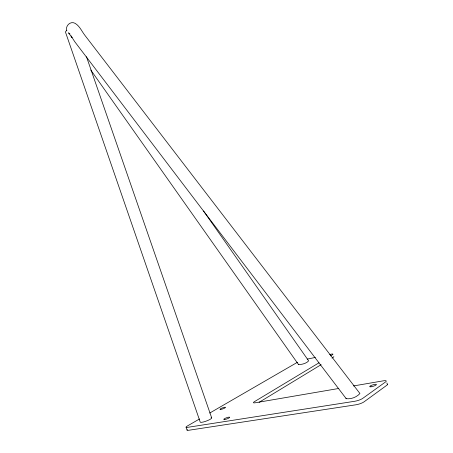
<?xml version="1.0" encoding="UTF-8"?>
<svg xmlns="http://www.w3.org/2000/svg" width="453" height="453" viewBox="0 0 453 453"><rect width="100%" height="100%" fill="white"/><g stroke="black" fill="none" stroke-linecap="round" stroke-linejoin="round"><path stroke-width="0.68" d="M66.851 30.827C65.022 26.014 70.357 20.674 75.102 23.324C79.671 26.019 81.75 31.297 84.904 35.345L359.942 393.527C356.505 397.264 351.307 399.235 346.245 398.708L74.807 41.778L71.064 35.991L72.044 37.463L68.477 32.82L69.921 33.941M203.556 211.03L308.652 360.854C306.596 363.34 301.925 364.603 298.561 364.614L298.765 364.178M259.093 402.332L321.137 364.659M331.975 358.08L333.182 357.343A4.405 0.73 -18.4 0 0 333.748 356.585M319.014 362.802L254.478 401.63A5.04 0.946 -19.4 0 0 255.243 402.779L338.821 388.459M330.475 355.911L332.287 354.818A4.405 0.713 -18.4 0 0 331.035 354.184L329.676 354.467M199.479 418.985L187.389 425.979A5.102 0.951 -20.4 0 0 187.559 427.349L354.778 401.262A6.099 1.365 -17.9 0 0 362.802 398.323L385.582 381.93A5.855 1.24 -17.5 0 0 383.397 380.82L353.448 385.95M209.75 413.034L297.564 362.213M307.202 359.127L315.373 357.428M90.776 70.034L298.561 364.614M345.962 398.153L346.245 398.708M386.851 382.921L387.451 384.591M86.466 56.716L211.687 417.898M186.07 427.173L187.066 430.101M387.258 384.133A5.861 1.268 -17.5 0 1 386.788 385.288L364.053 401.834A6.099 1.393 -17.8 0 1 356.03 404.772L188.561 430.293A5.102 0.968 -20.4 0 1 187.383 429.591M211.087 417.638A6.104 1.144 -20.2 0 1 207.395 420.656A6.104 1.144 -20.2 0 1 200.215 422.066L65.549 32.293A5.883 1.863 -17.5 0 1 66.676 30.532M224.501 419.546A3.148 0.612 -19.9 0 0 229.529 417.564A3.148 0.612 -19.9 0 0 226.081 417.926A3.148 0.612 -19.9 0 0 224.501 419.546M371.03 386.788A3.511 0.747 -17.6 0 0 376.381 384.648A3.511 0.747 -17.6 0 0 371.743 385.231A3.511 0.747 -17.6 0 0 371.03 386.788M220.651 409.45A2.939 0.532 -19.9 0 0 225.345 407.615A2.939 0.532 -19.9 0 0 222.151 408A2.939 0.532 -19.9 0 0 220.651 409.45"/></g></svg>
